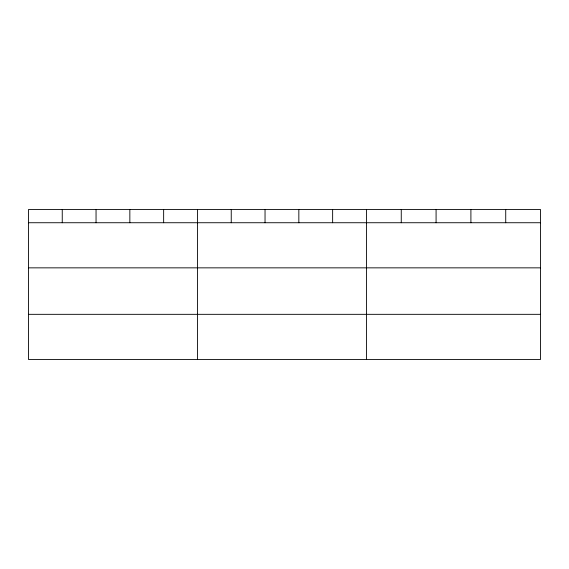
<?xml version="1.0" encoding="UTF-8"?>
<svg xmlns="http://www.w3.org/2000/svg" width="569" height="569" viewBox="0 0 569 569"><rect width="100%" height="100%" fill="white"/><g stroke="black" fill="none" stroke-linecap="round" stroke-linejoin="round"><path stroke-width="0.85" d="M540.55 267.85L540.55 209.556L28.45 209.556L28.45 359.444L540.55 359.444L540.55 267.85L28.45 267.85M28.45 222.735L540.55 222.735M28.45 314.33L540.55 314.33M505.727 209.556L505.727 222.735M470.904 209.556L470.904 222.735M436.082 209.556L436.082 222.735M401.259 209.556L401.259 222.735M366.436 209.556L366.436 359.444M332.637 209.556L332.637 222.735M298.839 209.556L298.839 222.735M265.04 209.556L265.04 222.735M231.242 209.556L231.242 222.735M197.443 209.556L197.443 359.444M163.644 209.556L163.644 222.735M129.846 209.556L129.846 222.735M96.047 209.556L96.047 222.735M62.249 209.556L62.249 222.735"/></g></svg>
